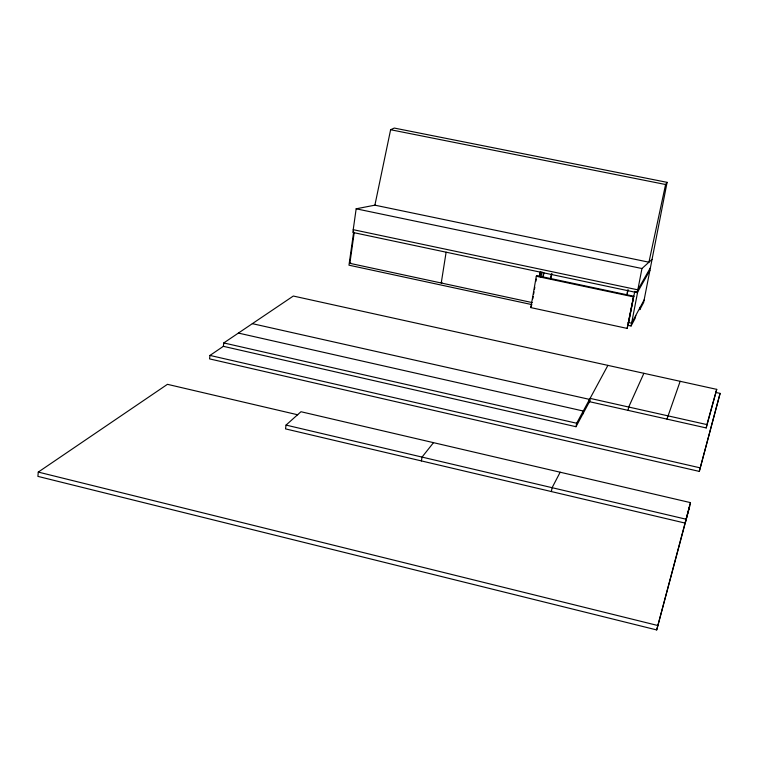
<?xml version="1.0" encoding="UTF-8"?>
<svg xmlns="http://www.w3.org/2000/svg" width="758" height="758" viewBox="0 0 758 758"><rect width="100%" height="100%" fill="white"/><g stroke="black" fill="none" stroke-linecap="round" stroke-linejoin="round"><path stroke-width="1.14" d="M297.714 414.787L167.442 384.325L38.279 472.082L37.9 476.375L656.703 629.936L690.481 502.63L300.964 411.727L286.041 425.086L285.529 428.886L685.185 523.105L690.481 502.63M223.629 346.15L209.975 355.426L209.559 358.885L699.302 471.4L720.1 393.383L715.486 392.36M716.727 389.366L706.911 424.594L590.084 398.367L589.459 401.683L706.2 427.938L716.727 389.366L293.318 296.037L223.771 342.938L223.364 346.33L576.014 426.716L590.027 400.641M375.371 205.077L356.165 208.801L352.83 232.441L637.279 292.673L649.9 270.388M353.683 231.901L348.974 265.186L531.642 304.555M532.22 302.594L349.864 263.329L354.194 232.734M446.121 252.196L441.241 283.009L441.942 282.383M421.42 460.921L422.035 457.093L433.51 442.653M627.179 328.413L633.669 296.141L627.179 328.413L530.818 307.606L536.313 276.234L536.872 275.609L633.679 296.207M531.784 304.602L530.818 307.606M532.808 298.804L533.206 296.482M533.613 294.161L534.02 291.839M534.428 289.528L534.835 287.206M535.849 281.408L536.257 279.086M539.165 276.661L540.52 271.449L539.715 276.035M540.928 277.485L541.942 271.752M543.581 272.51L542.804 276.926L543.334 276.3M543.533 275.201L543.922 273.003M551.426 274.169L550.64 278.584L551.938 273.553M551.379 491.554L552.099 487.697L560.171 472.215M576.014 426.716L576.667 423.248L607.897 365.375M582.618 414.427L583.262 411.026L238.4 333.075M588.909 402.716L589.535 399.39L252.357 323.657M627.69 290.314L626.838 294.758L627.226 294.095M627.435 292.986L628.079 289.67M628.723 322.576L634.759 291.394L637.658 292.01L631.073 325.987L627.605 325.239M637.279 292.673L641.96 268.531L652.051 259.378M635.773 315.451L635.242 318.189L631.073 325.987M640.311 307.009L639.78 309.7L643.627 302.508L667.097 182.346L394.293 128.064L390.616 129.732L374.897 205.172L648.933 262.202L665.59 184.516L667.097 182.346M628.041 410.362L628.695 407.037L643.883 373.306M666.955 419.108L680.163 381.302M656.703 629.936L689.676 506.429M706.2 427.938L706.911 424.594M699.302 471.4L720.1 393.383M644.139 299.874L631.613 323.202L628.136 322.453M650.421 267.716L637.829 289.84L353.219 229.674M349.864 263.329L350.717 262.751M390.616 129.732L665.59 184.516M356.165 208.801L641.96 268.531M536.313 276.234L633.281 296.823M223.771 342.938L576.667 423.248M209.975 355.426L700.06 467.828M286.041 425.086L686.009 519.202M38.279 472.082L657.641 625.473"/></g></svg>
